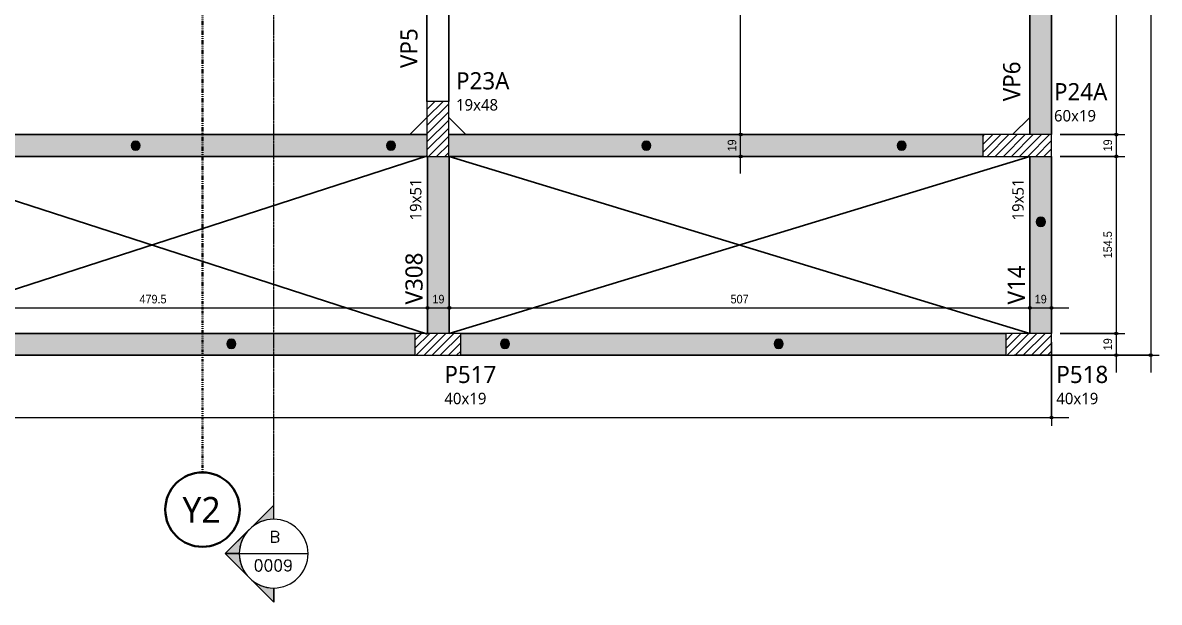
# Model space of a CAD drawing. Header units: centimetres. Extents: x -1706 to 33186, y -3196 to 88081.
# Drawn here: x 3985 to 4978, y -1132 to -626 of the extents above; entities that cross this region are included whole.
import ezdxf

# ---------------------------------------------------------------- set-up
doc = ezdxf.new("R2010")
doc.units = ezdxf.units.CM
doc.linetypes.add('Centro de 6 mm', pattern=[1.32, 0.6, -0.24, 0.24, -0.24])
doc.linetypes.add('Dash dot', pattern=[1.5875, 0.635, -0.47625, 0, -0.47625])
for name, color, linetype, lineweight in [('A-ANNO-DIMS', 7, 'Continuous', 9), ('A-ANNO-DIMS-50', 7, 'Continuous', 9), ('A-DETL-GENF', 7, 'Continuous', 18), ('A-DETL-THIN', 7, 'Continuous', 25), ('G-ANNO-SYMB', 7, 'Continuous', 9), ('S-BEAM', 7, 'Continuous', 9), ('S-BEAM-IDEN', 7, 'Continuous', 9), ('S-COLS', 7, 'Continuous', 9), ('S-COLS-IDEN', 7, 'Continuous', 9), ('S-GRID', 7, 'Continuous', 9), ('S-GRID-IDEN', 7, 'Continuous', 9)]:
    doc.layers.add(name, color=color, linetype=linetype, lineweight=lineweight)
doc.layers.add('A-DETL', color=7, linetype='Continuous', lineweight=18, true_color=0x00a600)
doc.styles.add('Arial', font='arial.ttf', dxfattribs={"width": 0.9, "height": 7.5})
doc.styles.add('Gadugi_1', font='gadugi.ttf', dxfattribs={"height": 15})
doc.styles.add('Gadugi_2', font='gadugi.ttf', dxfattribs={"height": 10})
doc.styles.add('Gadugi_4', font='gadugi.ttf', dxfattribs={"height": 22.5})
doc.styles.add('RomanD', font='romand__.ttf', dxfattribs={"height": 10})
doc.dimstyles.new('PED_1_5mm_ESQ_1', dxfattribs={"dimscale": 30.48, "dimtxt": 7.651945, "dimasz": 0.328084, "dimexe": 0.246063, "dimexo": 0.246063, "dimgap": 0.049213, "dimtad": 1, "dimdec": 1, "dimrnd": 0.5, "dimdsep": 46, "dimtxsty": 'Arial', "dimblk1": 'DOTSMALL', "dimblk2": 'DOTSMALL', "dimsah": 1, "dimcen": 0.09, "dimdle": 0.492126, "dimazin": 0, "dimtfac": 1, "dimtdec": 4, "dimtix": 1, "dimtmove": 0, "dimatfit": 3, "dimfxl": 1, "dimtvp": 1, "dimtolj": 1, "dimtzin": 0, "dimarcsym": 2})
pattern_1 = [(45, (3894.207, 0), (-3.535534, 3.535534), [])]

# ---------------------------------------------------------------- blocks, each defined once
blk = doc.blocks.new('PED_MÍSULA_VERT__CONC_R1 - L_15_0 x 410_0-V2-PL J 001 - FORMA DA COBERTURA')
at = {"layer": 'S-COLS', "lineweight": 25}
for p, q in [((0, 15), (15, 0)), ((0, 0), (0, 15))]:
    blk.add_line(p, q, dxfattribs=at)
blk = doc.blocks.new('PED_MÍSULA_VERT__CONC_R1 - L_15_0 x 410_0-V3-PL J 001 - FORMA DA COBERTURA')
at = {"layer": 'S-COLS', "lineweight": 25}
for p, q in [((0, 15), (15, 0)), ((15, 0), (0, 0))]:
    blk.add_line(p, q, dxfattribs=at)
blk = doc.blocks.new('Corte - M_Cabeça do corte - Preenchida-2060824-PL J 001 - FORMA DA COBERTURA')
at = {"layer": 'G-ANNO-SYMB'}
h = blk.add_hatch(color=256, dxfattribs=at)
edge = h.paths.add_edge_path(flags=0)
edge.add_line((-0.6, 0.849), (-0.6, 0.6))
edge.add_arc((-0.6, 0), 0.6, 90, 135)
edge.add_line((-1.024, 0.424), (-0.6, 0.849))
h = blk.add_hatch(color=256, dxfattribs=at)
edge = h.paths.add_edge_path(flags=0)
edge.add_line((-0.6, 0.849), (-0.176, 0.424))
edge.add_arc((-0.6, 0), 0.6, 45, 90)
edge.add_line((-0.6, 0.6), (-0.6, 0.849))
h = blk.add_hatch(color=256, dxfattribs=at)
edge = h.paths.add_edge_path(flags=0)
edge.add_line((-1.449, 0), (-1.024, 0.424))
edge.add_arc((-0.6, 0), 0.6, 135, 180)
edge.add_line((-1.2, 0), (-1.449, 0))
h = blk.add_hatch(color=256, dxfattribs=at)
edge = h.paths.add_edge_path(flags=0)
edge.add_line((0.249, 0), (0, 0))
edge.add_arc((-0.6, 0), 0.6, 360, 405)
edge.add_line((-0.176, 0.424), (0.249, 0))
for p, q in [((-0.6, 0.849), (-1.449, 0)), ((-0.6, 0.849), (-1.024, 0.424)), ((-0.6, 0.849), (0.249, 0)), ((-0.6, 0.6), (-0.6, 0.849)), ((-0.6, 0.849), (-0.6, 0.6)), ((-0.176, 0.424), (-0.6, 0.849)), ((-1.024, 0.424), (-1.449, 0)), ((0.249, 0), (-0.176, 0.424)), ((-1.449, 0), (-1.2, 0)), ((0, 0), (0.249, 0)), ((-1.2, 0), (-1.449, 0)), ((0, 0), (0.249, 0))]:
    blk.add_line(p, q, dxfattribs=at)
for start, end in [(360, 180), (90, 135), (45, 90), (135, 180), (360, 45), (180, 360)]:
    blk.add_arc((-0.6, 0), 0.6, start, end, dxfattribs=at)
blk = doc.blocks.new('Eixo - Y2-2173031-PL J 001 - FORMA DA COBERTURA')
at = {"layer": 'S-GRID-IDEN', "color": 40, "lineweight": 35, "true_color": 0xffc000}
blk.add_circle((0, 0), 0.65, dxfattribs=at)
blk = doc.blocks.new('DIMBLOCK69-PL J 001 - FORMA DA COBERTURA')
at = {"layer": 'A-ANNO-DIMS-50'}
h = blk.add_hatch(color=256, dxfattribs=at)
edge = h.paths.add_edge_path(flags=0)
edge.add_arc((4612.28, -723.38), 1.25, 0, 360)
h = blk.add_hatch(color=256, dxfattribs=at)
edge = h.paths.add_edge_path(flags=0)
edge.add_arc((4612.28, -742.38), 1.25, 0, 360)
for p, q in [((4618.01, -723.38), (4604.78, -723.38)), ((4612.28, -757.38), (4612.28, -723.38)), ((4612.28, -723.38), (4618.01, -723.38)), ((4618.01, -742.38), (4604.78, -742.38)), ((4612.28, -742.38), (4618.01, -742.38))]:
    blk.add_line(p, q, dxfattribs=at)
for centre in [(4612.28, -723.38), (4612.28, -742.38)]:
    blk.add_circle(centre, 1.25, dxfattribs=at)
at = {"layer": 'A-ANNO-DIMS-50', "color": 0, "insert": (4601.04, -738.06), "char_height": 7.5, "width": 12.4315, "attachment_point": 1, "rotation": 90, "line_spacing_factor": 0.941778, "style": 'Arial'}
blk.add_mtext('19', dxfattribs=at)
blk = doc.blocks.new('_DotSmall')
at = {"color": 0, "linetype": 'ByBlock', "const_width": 0.5}
blk.add_lwpolyline([(-0.0625, 0, 1), (0.0625, 0, 1)], format="xyb", close=True, dxfattribs=at)
blk = doc.blocks.new('DIMBLOCK70-PL J 001 - FORMA DA COBERTURA')
at = {"layer": 'A-ANNO-DIMS-50'}
h = blk.add_hatch(color=256, dxfattribs=at)
edge = h.paths.add_edge_path(flags=0)
edge.add_arc((4612.28, -116.45), 1.25, 0, 360)
h = blk.add_hatch(color=256, dxfattribs=at)
edge = h.paths.add_edge_path(flags=0)
edge.add_arc((4612.28, -723.38), 1.25, 0, 360)
for p, q in [((4618.01, -116.45), (4604.78, -116.45)), ((4612.28, -723.38), (4612.28, -116.45)), ((4612.28, -116.45), (4618.01, -116.45)), ((4618.01, -723.38), (4604.78, -723.38)), ((4612.28, -723.38), (4618.01, -723.38))]:
    blk.add_line(p, q, dxfattribs=at)
for centre in [(4612.28, -116.45), (4612.28, -723.38)]:
    blk.add_circle(centre, 1.25, dxfattribs=at)
at = {"layer": 'A-ANNO-DIMS-50', "color": 0, "insert": (4601.04, -427.68), "char_height": 7.5, "width": 18.6472, "attachment_point": 1, "rotation": 90, "line_spacing_factor": 0.941778, "style": 'Arial'}
blk.add_mtext('607', dxfattribs=at)
blk = doc.blocks.new('DIMBLOCK105-PL J 001 - FORMA DA COBERTURA')
at = {"layer": 'A-ANNO-DIMS-50'}
h = blk.add_hatch(color=256, dxfattribs=at)
edge = h.paths.add_edge_path(flags=0)
edge.add_arc((3859.1, -874.46), 1.25, 0, 360)
h = blk.add_hatch(color=256, dxfattribs=at)
edge = h.paths.add_edge_path(flags=0)
edge.add_arc((4338.85, -874.46), 1.25, 0, 360)
for p, q in [((3859.1, -880.19), (3859.1, -866.96)), ((4338.85, -880.19), (4338.85, -866.96)), ((3859.1, -874.46), (4338.85, -874.46)), ((3859.1, -874.46), (3859.1, -880.19)), ((4338.85, -874.46), (4338.85, -880.19))]:
    blk.add_line(p, q, dxfattribs=at)
for centre in [(3859.1, -874.46), (4338.85, -874.46)]:
    blk.add_circle(centre, 1.25, dxfattribs=at)
at = {"layer": 'A-ANNO-DIMS-50', "color": 0, "insert": (4087.32, -863.22), "char_height": 7.5, "width": 27.9708, "attachment_point": 1, "line_spacing_factor": 0.941778, "style": 'Arial'}
blk.add_mtext('479.5', dxfattribs=at)
blk = doc.blocks.new('DIMBLOCK106-PL J 001 - FORMA DA COBERTURA')
at = {"layer": 'A-ANNO-DIMS-50'}
h = blk.add_hatch(color=256, dxfattribs=at)
edge = h.paths.add_edge_path(flags=0)
edge.add_arc((4338.85, -874.46), 1.25, 0, 360)
h = blk.add_hatch(color=256, dxfattribs=at)
edge = h.paths.add_edge_path(flags=0)
edge.add_arc((4357.85, -874.46), 1.25, 0, 360)
for p, q in [((4338.85, -880.19), (4338.85, -866.96)), ((4357.85, -880.19), (4357.85, -866.96)), ((4338.85, -874.46), (4357.85, -874.46)), ((4338.85, -874.46), (4338.85, -880.19)), ((4357.85, -874.46), (4357.85, -880.19))]:
    blk.add_line(p, q, dxfattribs=at)
for centre in [(4338.85, -874.46), (4357.85, -874.46)]:
    blk.add_circle(centre, 1.25, dxfattribs=at)
at = {"layer": 'A-ANNO-DIMS-50', "color": 0, "insert": (4343.17, -863.22), "char_height": 7.5, "width": 12.4315, "attachment_point": 1, "line_spacing_factor": 0.941778, "style": 'Arial'}
blk.add_mtext('19', dxfattribs=at)
blk = doc.blocks.new('DIMBLOCK107-PL J 001 - FORMA DA COBERTURA')
at = {"layer": 'A-ANNO-DIMS-50'}
h = blk.add_hatch(color=256, dxfattribs=at)
edge = h.paths.add_edge_path(flags=0)
edge.add_arc((4357.85, -874.46), 1.25, 0, 360)
h = blk.add_hatch(color=256, dxfattribs=at)
edge = h.paths.add_edge_path(flags=0)
edge.add_arc((4864.85, -874.46), 1.25, 0, 360)
for p, q in [((4357.85, -880.19), (4357.85, -866.96)), ((4864.85, -880.19), (4864.85, -866.96)), ((4357.85, -874.46), (4864.85, -874.46)), ((4357.85, -874.46), (4357.85, -880.19)), ((4864.85, -874.46), (4864.85, -880.19))]:
    blk.add_line(p, q, dxfattribs=at)
for centre in [(4357.85, -874.46), (4864.85, -874.46)]:
    blk.add_circle(centre, 1.25, dxfattribs=at)
at = {"layer": 'A-ANNO-DIMS-50', "color": 0, "insert": (4603.58, -863.22), "char_height": 7.5, "width": 18.6472, "attachment_point": 1, "line_spacing_factor": 0.941778, "style": 'Arial'}
blk.add_mtext('507', dxfattribs=at)
blk = doc.blocks.new('DIMBLOCK108-PL J 001 - FORMA DA COBERTURA')
at = {"layer": 'A-ANNO-DIMS-50'}
h = blk.add_hatch(color=256, dxfattribs=at)
edge = h.paths.add_edge_path(flags=0)
edge.add_arc((4864.85, -874.46), 1.25, 0, 360)
h = blk.add_hatch(color=256, dxfattribs=at)
edge = h.paths.add_edge_path(flags=0)
edge.add_arc((4883.85, -874.46), 1.25, 0, 360)
for p, q in [((4864.85, -880.19), (4864.85, -866.96)), ((4883.85, -880.19), (4883.85, -866.96)), ((4864.85, -874.46), (4898.85, -874.46)), ((4864.85, -874.46), (4864.85, -880.19)), ((4883.85, -874.46), (4883.85, -880.19))]:
    blk.add_line(p, q, dxfattribs=at)
for centre in [(4864.85, -874.46), (4883.85, -874.46)]:
    blk.add_circle(centre, 1.25, dxfattribs=at)
at = {"layer": 'A-ANNO-DIMS-50', "color": 0, "insert": (4869.17, -863.22), "char_height": 7.5, "width": 12.4315, "attachment_point": 1, "line_spacing_factor": 0.941778, "style": 'Arial'}
blk.add_mtext('19', dxfattribs=at)
blk = doc.blocks.new('DIMBLOCK112-PL J 001 - FORMA DA COBERTURA')
at = {"layer": 'A-ANNO-DIMS-50'}
h = blk.add_hatch(color=256, dxfattribs=at)
edge = h.paths.add_edge_path(flags=0)
edge.add_arc((2494.58, -970.2), 1.25, 0, 360)
h = blk.add_hatch(color=256, dxfattribs=at)
edge = h.paths.add_edge_path(flags=0)
edge.add_arc((4883.85, -970.2), 1.25, 0, 360)
for p, q in [((2494.58, -904.45), (2494.58, -977.7)), ((2494.58, -970.2), (2494.58, -904.45)), ((4883.85, -904.45), (4883.85, -977.7)), ((4883.85, -970.2), (4883.85, -904.45)), ((2479.58, -970.2), (4898.85, -970.2))]:
    blk.add_line(p, q, dxfattribs=at)
for centre in [(2494.58, -970.2), (4883.85, -970.2)]:
    blk.add_circle(centre, 1.25, dxfattribs=at)
at = {"layer": 'A-ANNO-DIMS-50', "color": 0, "insert": (3674.97, -958.97), "char_height": 7.5, "width": 34.1865, "attachment_point": 1, "line_spacing_factor": 0.941778, "style": 'Arial'}
blk.add_mtext('2389.5', dxfattribs=at)
blk = doc.blocks.new('DIMBLOCK131-PL J 001 - FORMA DA COBERTURA')
at = {"layer": 'A-ANNO-DIMS-50'}
h = blk.add_hatch(color=256, dxfattribs=at)
edge = h.paths.add_edge_path(flags=0)
edge.add_arc((4940.45, -340.6), 1.25, 0, 360)
h = blk.add_hatch(color=256, dxfattribs=at)
edge = h.paths.add_edge_path(flags=0)
edge.add_arc((4940.45, -723.38), 1.25, 0, 360)
for p, q in [((4891.35, -340.6), (4947.95, -340.6)), ((4940.45, -340.6), (4891.35, -340.6)), ((4940.45, -340.6), (4940.45, -723.38)), ((4891.35, -723.38), (4947.95, -723.38)), ((4940.45, -723.38), (4891.35, -723.38))]:
    blk.add_line(p, q, dxfattribs=at)
for centre in [(4940.45, -340.6), (4940.45, -723.38)]:
    blk.add_circle(centre, 1.25, dxfattribs=at)
at = {"layer": 'A-ANNO-DIMS-50', "color": 0, "insert": (4929.21, -539.76), "char_height": 7.5, "width": 18.6472, "attachment_point": 1, "rotation": 90, "line_spacing_factor": 0.941778, "style": 'Arial'}
blk.add_mtext('383', dxfattribs=at)
blk = doc.blocks.new('DIMBLOCK132-PL J 001 - FORMA DA COBERTURA')
at = {"layer": 'A-ANNO-DIMS-50'}
h = blk.add_hatch(color=256, dxfattribs=at)
edge = h.paths.add_edge_path(flags=0)
edge.add_arc((4940.45, -723.38), 1.25, 0, 360)
h = blk.add_hatch(color=256, dxfattribs=at)
edge = h.paths.add_edge_path(flags=0)
edge.add_arc((4940.45, -742.38), 1.25, 0, 360)
for p, q in [((4891.35, -723.38), (4947.95, -723.38)), ((4940.45, -723.38), (4891.35, -723.38)), ((4940.45, -723.38), (4940.45, -742.38)), ((4891.35, -742.38), (4947.95, -742.38)), ((4940.45, -742.38), (4891.35, -742.38))]:
    blk.add_line(p, q, dxfattribs=at)
for centre in [(4940.45, -723.38), (4940.45, -742.38)]:
    blk.add_circle(centre, 1.25, dxfattribs=at)
at = {"layer": 'A-ANNO-DIMS-50', "color": 0, "insert": (4929.21, -738.06), "char_height": 7.5, "width": 12.4315, "attachment_point": 1, "rotation": 90, "line_spacing_factor": 0.941778, "style": 'Arial'}
blk.add_mtext('19', dxfattribs=at)
blk = doc.blocks.new('DIMBLOCK133-PL J 001 - FORMA DA COBERTURA')
at = {"layer": 'A-ANNO-DIMS-50'}
h = blk.add_hatch(color=256, dxfattribs=at)
edge = h.paths.add_edge_path(flags=0)
edge.add_arc((4940.45, -742.38), 1.25, 0, 360)
h = blk.add_hatch(color=256, dxfattribs=at)
edge = h.paths.add_edge_path(flags=0)
edge.add_arc((4940.45, -896.95), 1.25, 0, 360)
for p, q in [((4891.35, -742.38), (4947.95, -742.38)), ((4940.45, -742.38), (4891.35, -742.38)), ((4940.45, -742.38), (4940.45, -896.95)), ((4891.35, -896.95), (4947.95, -896.95)), ((4940.45, -896.95), (4891.35, -896.95))]:
    blk.add_line(p, q, dxfattribs=at)
for centre in [(4940.45, -742.38), (4940.45, -896.95)]:
    blk.add_circle(centre, 1.25, dxfattribs=at)
at = {"layer": 'A-ANNO-DIMS-50', "color": 0, "insert": (4929.21, -831.32), "char_height": 7.5, "width": 27.9708, "attachment_point": 1, "rotation": 90, "line_spacing_factor": 0.941778, "style": 'Arial'}
blk.add_mtext('154.5', dxfattribs=at)
blk = doc.blocks.new('DIMBLOCK134-PL J 001 - FORMA DA COBERTURA')
at = {"layer": 'A-ANNO-DIMS-50'}
h = blk.add_hatch(color=256, dxfattribs=at)
edge = h.paths.add_edge_path(flags=0)
edge.add_arc((4940.45, -896.95), 1.25, 0, 360)
h = blk.add_hatch(color=256, dxfattribs=at)
edge = h.paths.add_edge_path(flags=0)
edge.add_arc((4940.45, -915.95), 1.25, 0, 360)
for p, q in [((4891.35, -896.95), (4947.95, -896.95)), ((4940.45, -896.95), (4891.35, -896.95)), ((4940.45, -896.95), (4940.45, -930.95)), ((4851.35, -915.95), (4947.95, -915.95)), ((4940.45, -915.95), (4851.35, -915.95))]:
    blk.add_line(p, q, dxfattribs=at)
for centre in [(4940.45, -896.95), (4940.45, -915.95)]:
    blk.add_circle(centre, 1.25, dxfattribs=at)
at = {"layer": 'A-ANNO-DIMS-50', "color": 0, "insert": (4929.21, -911.63), "char_height": 7.5, "width": 12.4315, "attachment_point": 1, "rotation": 90, "line_spacing_factor": 0.941778, "style": 'Arial'}
blk.add_mtext('19', dxfattribs=at)
blk = doc.blocks.new('DIMBLOCK135-PL J 001 - FORMA DA COBERTURA')
at = {"layer": 'A-ANNO-DIMS-50'}
h = blk.add_hatch(color=256, dxfattribs=at)
edge = h.paths.add_edge_path(flags=0)
edge.add_arc((4970.45, 707.12), 1.25, 0, 360)
h = blk.add_hatch(color=256, dxfattribs=at)
edge = h.paths.add_edge_path(flags=0)
edge.add_arc((4970.45, -915.95), 1.25, 0, 360)
for p, q in [((4970.45, 722.12), (4970.45, -930.95)), ((4892.08, 707.12), (4977.95, 707.12)), ((4970.45, 707.12), (4892.08, 707.12)), ((4851.35, -915.95), (4977.95, -915.95)), ((4970.45, -915.95), (4851.35, -915.95))]:
    blk.add_line(p, q, dxfattribs=at)
for centre in [(4970.45, 707.12), (4970.45, -915.95)]:
    blk.add_circle(centre, 1.25, dxfattribs=at)
at = {"layer": 'A-ANNO-DIMS-50', "color": 0, "insert": (4959.21, -114.77), "char_height": 7.5, "width": 24.8629, "attachment_point": 1, "rotation": 90, "line_spacing_factor": 0.941778, "style": 'Arial'}
blk.add_mtext('1623', dxfattribs=at)

msp = doc.modelspace()

# ---------------------------------------------------------------- hatches: boundary and pattern name
at = {"layer": 'A-DETL-GENF', "true_color": 0x808080}
h = msp.add_hatch(dxfattribs=at)
h.set_pattern_fill('FP_1', color=8, style=0, pattern_type=2)
h.set_pattern_definition(pattern_1)
h.paths.add_polyline_path([(4883.85, -915.95), (4883.85, -915.95), (4883.85, -896.95), (4843.85, -896.95), (4843.85, -915.95), (4864.85, -915.95)], flags=0)
h.paths.add_polyline_path([(4327.85, -915.95), (4367.85, -915.95), (4367.85, -896.95), (4327.85, -896.95)], flags=0)
h.paths.add_polyline_path([(3840.1, -915.95), (3869.6, -915.95), (3869.6, -896.95), (3829.6, -896.95), (3829.6, -915.95)], flags=0)
h.paths.add_polyline_path([(3344.46, -915.95), (3372.54, -915.95), (3372.54, -896.95), (3332.54, -896.95), (3332.54, -915.95), (3343.11, -915.95)], flags=0)
h.paths.add_polyline_path([(2642.62, -915.95), (2682.62, -915.95), (2682.62, -896.95), (2642.62, -896.95)], flags=0)
h.paths.add_polyline_path([(4705.35, 688.12), (4734.85, 688.12), (4734.85, 707.12), (4694.85, 707.12), (4694.85, 688.12)], flags=0)
h.paths.add_polyline_path([(4006.34, 688.12), (4016.84, 688.12), (4016.84, 707.12), (3976.84, 707.12), (3976.84, 688.12), (3987.34, 688.12)], flags=0)
h.paths.add_polyline_path([(3547.36, 688.12), (3587.36, 688.12), (3587.36, 707.12), (3547.36, 707.12)], flags=0)
h.paths.add_polyline_path([(3020.34, 688.12), (3049.84, 688.12), (3049.84, 707.12), (3009.84, 707.12), (3009.84, 688.12)], flags=0)
h.paths.add_polyline_path([(2493.84, 688.12), (2533.84, 688.12), (2533.84, 707.12), (2493.84, 707.12), (2493.84, 696.14)], flags=0)
h.paths.add_polyline_path([(2503.99, 693.17), (2502.95, 693.31), (2501.99, 693.71), (2501.16, 694.34), (2500.52, 695.17), (2500.12, 696.14), (2499.99, 697.17), (2500.12, 698.21), (2500.52, 699.17), (2501.16, 700), (2501.99, 700.64), (2502.95, 701.04), (2503.99, 701.17), (2505.02, 701.04), (2505.99, 700.64), (2506.82, 700), (2507.45, 699.17), (2507.85, 698.21), (2507.99, 697.17), (2507.85, 696.14), (2507.45, 695.17), (2506.82, 694.34), (2505.99, 693.71), (2505.02, 693.31), (2504.67, 693.26)], flags=0)
h = msp.add_hatch(dxfattribs=at)
h.set_pattern_fill('FP_1', color=8, style=0, pattern_type=2)
h.set_pattern_definition(pattern_1)
h.paths.add_polyline_path([(4357.27, -742.38), (4357.35, -742.38), (4357.35, -694.38), (4338.35, -694.38), (4338.35, -742.38), (4338.85, -742.38)], flags=0)
h.paths.add_polyline_path([(4883.85, -742.38), (4883.85, -723.38), (4823.85, -723.38), (4823.85, -742.38), (4864.85, -742.38)], flags=0)
h.paths.add_polyline_path([(2653.34, -742.38), (2672.34, -742.38), (2672.34, -669.38), (2653.34, -669.38), (2653.34, -723.38)], flags=0)
h.paths.add_polyline_path([(3811.86, -455.88), (3830.86, -455.88), (3830.86, -181.88), (3811.86, -181.88), (3811.86, -304.88)], flags=0)
h.paths.add_polyline_path([(3987.34, -26.88), (4006.34, -26.88), (4006.34, 213.12), (3987.34, 213.12), (3987.34, -7.88)], flags=0)
h.paths.add_polyline_path([(4006.34, 452.12), (4006.34, 533.55), (3987.34, 533.55), (3987.34, 452.12)], flags=0)
h.paths.add_polyline_path([(3565.84, 452.12), (3565.84, 533.62), (3546.84, 533.62), (3546.84, 452.12)], flags=0)
h.paths.add_polyline_path([(4705.35, 460.55), (4724.35, 460.55), (4724.35, 533.55), (4705.35, 533.55), (4705.35, 514.55)], flags=0)
h.paths.add_polyline_path([(3039.34, 485.65), (3039.34, 533.55), (3020.34, 533.55), (3020.34, 485.65)], flags=0)
h.paths.add_polyline_path([(2553.84, 514.55), (2553.84, 533.55), (2493.84, 533.55), (2493.84, 514.55), (2543.84, 514.55)], flags=0)
at = {"layer": 'A-DETL-GENF', "true_color": 0xff00ff}
for points in [[(4083.94, -736.96), (4084.98, -736.82), (4085.94, -736.42), (4086.77, -735.79), (4087.41, -734.96), (4087.81, -733.99), (4087.94, -732.96), (4087.81, -731.92), (4087.41, -730.96), (4086.77, -730.13), (4085.94, -729.5), (4084.98, -729.1), (4083.94, -728.96), (4082.91, -729.1), (4081.94, -729.5), (4081.11, -730.13), (4080.48, -730.96), (4080.08, -731.92), (4079.94, -732.96), (4080.08, -733.99), (4080.48, -734.96), (4081.11, -735.79), (4081.94, -736.42), (4082.91, -736.82)], [(4306.94, -736.96), (4307.98, -736.82), (4308.94, -736.42), (4309.77, -735.79), (4310.41, -734.96), (4310.81, -733.99), (4310.94, -732.96), (4310.81, -731.92), (4310.41, -730.96), (4309.77, -730.13), (4308.94, -729.5), (4307.98, -729.1), (4306.94, -728.96), (4305.91, -729.1), (4304.94, -729.5), (4304.11, -730.13), (4303.48, -730.96), (4303.08, -731.92), (4302.94, -732.96), (4303.08, -733.99), (4303.48, -734.96), (4304.11, -735.79), (4304.94, -736.42), (4305.91, -736.82)], [(4529.94, -736.96), (4530.98, -736.82), (4531.94, -736.42), (4532.77, -735.79), (4533.41, -734.96), (4533.81, -733.99), (4533.94, -732.96), (4533.81, -731.92), (4533.41, -730.96), (4532.77, -730.13), (4531.94, -729.5), (4530.98, -729.1), (4529.94, -728.96), (4528.91, -729.1), (4527.94, -729.5), (4527.11, -730.13), (4526.48, -730.96), (4526.08, -731.92), (4525.94, -732.96), (4526.08, -733.99), (4526.48, -734.96), (4527.11, -735.79), (4527.94, -736.42), (4528.91, -736.82)], [(4752.94, -736.96), (4753.98, -736.82), (4754.94, -736.42), (4755.77, -735.79), (4756.41, -734.96), (4756.81, -733.99), (4756.94, -732.96), (4756.81, -731.92), (4756.41, -730.96), (4755.77, -730.13), (4754.94, -729.5), (4753.98, -729.1), (4752.94, -728.96), (4751.91, -729.1), (4750.94, -729.5), (4750.11, -730.13), (4749.48, -730.96), (4749.08, -731.92), (4748.94, -732.96), (4749.08, -733.99), (4749.48, -734.96), (4750.11, -735.79), (4750.94, -736.42), (4751.91, -736.82)], [(4874.49, -803.5), (4875.53, -803.37), (4876.49, -802.97), (4877.32, -802.33), (4877.96, -801.5), (4878.36, -800.54), (4878.49, -799.5), (4878.36, -798.47), (4877.96, -797.5), (4877.32, -796.67), (4876.49, -796.04), (4875.53, -795.64), (4874.49, -795.5), (4873.46, -795.64), (4872.49, -796.04), (4871.67, -796.67), (4871.03, -797.5), (4870.63, -798.47), (4870.49, -799.5), (4870.63, -800.54), (4871.03, -801.5), (4871.67, -802.33), (4872.49, -802.97), (4873.46, -803.37)], [(4167.49, -910), (4168.52, -909.87), (4169.49, -909.47), (4170.32, -908.83), (4170.95, -908), (4171.35, -907.04), (4171.49, -906), (4171.35, -904.97), (4170.95, -904), (4170.32, -903.17), (4169.49, -902.54), (4168.52, -902.14), (4167.49, -902), (4166.45, -902.14), (4165.49, -902.54), (4164.66, -903.17), (4164.02, -904), (4163.62, -904.97), (4163.49, -906), (4163.62, -907.04), (4164.02, -908), (4164.66, -908.83), (4165.49, -909.47), (4166.45, -909.87)], [(4406.49, -910), (4407.52, -909.87), (4408.49, -909.47), (4409.32, -908.83), (4409.95, -908), (4410.35, -907.04), (4410.49, -906), (4410.35, -904.97), (4409.95, -904), (4409.32, -903.17), (4408.49, -902.54), (4407.52, -902.14), (4406.49, -902), (4405.45, -902.14), (4404.49, -902.54), (4403.66, -903.17), (4403.02, -904), (4402.62, -904.97), (4402.49, -906), (4402.62, -907.04), (4403.02, -908), (4403.66, -908.83), (4404.49, -909.47), (4405.45, -909.87)], [(4645.49, -910), (4646.52, -909.87), (4647.49, -909.47), (4648.32, -908.83), (4648.95, -908), (4649.35, -907.04), (4649.49, -906), (4649.35, -904.97), (4648.95, -904), (4648.32, -903.17), (4647.49, -902.54), (4646.52, -902.14), (4645.49, -902), (4644.45, -902.14), (4643.49, -902.54), (4642.66, -903.17), (4642.02, -904), (4641.62, -904.97), (4641.49, -906), (4641.62, -907.04), (4642.02, -908), (4642.66, -908.83), (4643.49, -909.47), (4644.45, -909.87)]]:
    msp.add_hatch(color=6, dxfattribs=at).paths.add_polyline_path(points, flags=0)
at = {"layer": 'S-BEAM', "true_color": 0x00bcb8}
h = msp.add_hatch(color=132, dxfattribs=at)
h.paths.add_polyline_path([(4864.85, -723.38), (4883.85, -723.38), (4883.85, -340.88), (4864.85, -340.88), (4864.85, -723.38)], flags=0)
h.paths.add_polyline_path([(4874.49, -571.5), (4873.46, -571.37), (4872.49, -570.97), (4871.67, -570.33), (4871.03, -569.5), (4870.63, -568.54), (4870.49, -567.5), (4870.63, -566.47), (4871.03, -565.5), (4871.67, -564.67), (4872.49, -564.04), (4873.46, -563.64), (4874.49, -563.5), (4875.53, -563.64), (4876.49, -564.04), (4877.32, -564.67), (4877.96, -565.5), (4878.36, -566.47), (4878.49, -567.5), (4878.36, -568.54), (4877.96, -569.5), (4877.32, -570.33), (4876.29, -571.05), (4875.53, -571.37)], flags=0)
h.paths.add_polyline_path([(4864.85, -181.88), (4883.85, -181.88), (4883.85, -7.88), (4864.85, -7.88), (4864.85, -159.9)], flags=0)
h.paths.add_polyline_path([(4874.49, -107.5), (4873.46, -107.37), (4872.49, -106.97), (4871.67, -106.33), (4871.03, -105.5), (4870.63, -104.54), (4870.49, -103.5), (4870.63, -102.47), (4871.03, -101.5), (4871.67, -100.67), (4872.49, -100.04), (4873.46, -99.64), (4874.49, -99.5), (4875.53, -99.64), (4876.49, -100.04), (4877.32, -100.67), (4877.96, -101.5), (4878.36, -102.47), (4878.49, -103.5), (4878.36, -104.54), (4877.96, -105.5), (4877.32, -106.33), (4876.49, -106.97), (4875.53, -107.37), (4874.73, -107.47)], flags=0)
h = msp.add_hatch(color=132, dxfattribs=at)
h.paths.add_polyline_path([(4803.58, -742.38), (4823.85, -742.38), (4823.85, -723.38), (4357.35, -723.38), (4357.35, -742.38), (4777.18, -742.38)], flags=0)
h.paths.add_polyline_path([(4083.94, -742.38), (4338.35, -742.38), (4338.35, -723.38), (3811.86, -723.38), (3811.86, -742.38), (4082.91, -742.38)], flags=0)
h.paths.add_polyline_path([(4752.94, -736.96), (4751.91, -736.82), (4750.94, -736.42), (4750.11, -735.79), (4749.48, -734.96), (4749.08, -733.99), (4748.94, -732.96), (4749.08, -731.92), (4749.48, -730.96), (4750.11, -730.13), (4750.94, -729.5), (4751.91, -729.1), (4752.94, -728.96), (4753.98, -729.1), (4754.94, -729.5), (4755.77, -730.13), (4756.41, -730.96), (4756.81, -731.92), (4756.94, -732.96), (4756.81, -733.99), (4756.41, -734.96), (4755.77, -735.79), (4754.94, -736.42), (4753.98, -736.82)], flags=0)
h.paths.add_polyline_path([(4529.94, -736.96), (4528.91, -736.82), (4527.94, -736.42), (4527.11, -735.79), (4526.48, -734.96), (4526.08, -733.99), (4525.94, -732.96), (4526.08, -731.92), (4526.48, -730.96), (4527.11, -730.13), (4527.94, -729.5), (4528.91, -729.1), (4529.94, -728.96), (4530.98, -729.1), (4531.94, -729.5), (4532.77, -730.13), (4533.41, -730.96), (4533.81, -731.92), (4533.94, -732.96), (4533.81, -733.99), (4533.41, -734.96), (4532.77, -735.79), (4531.94, -736.42), (4530.98, -736.82)], flags=0)
h.paths.add_polyline_path([(4306.94, -736.96), (4305.91, -736.82), (4304.94, -736.42), (4304.11, -735.79), (4303.48, -734.96), (4303.08, -733.99), (4302.94, -732.96), (4303.08, -731.92), (4303.48, -730.96), (4304.11, -730.13), (4304.94, -729.5), (4305.91, -729.1), (4306.94, -728.96), (4307.98, -729.1), (4308.94, -729.5), (4309.77, -730.13), (4310.41, -730.96), (4310.81, -731.92), (4310.94, -732.96), (4310.81, -733.99), (4310.41, -734.96), (4309.77, -735.79), (4308.94, -736.42), (4307.98, -736.82)], flags=0)
h.paths.add_polyline_path([(4083.94, -736.96), (4082.91, -736.82), (4081.94, -736.42), (4081.11, -735.79), (4080.48, -734.96), (4080.08, -733.99), (4079.94, -732.96), (4080.08, -731.92), (4080.48, -730.96), (4081.11, -730.13), (4081.94, -729.5), (4082.91, -729.1), (4083.94, -728.96), (4084.98, -729.1), (4085.94, -729.5), (4086.77, -730.13), (4087.41, -730.96), (4087.81, -731.92), (4087.94, -733.01), (4087.81, -733.99), (4087.41, -734.96), (4086.77, -735.79), (4085.94, -736.42), (4084.98, -736.82)], flags=0)
h.paths.add_polyline_path([(3860.94, -736.96), (3859.91, -736.82), (3858.94, -736.42), (3858.11, -735.79), (3857.48, -734.96), (3857.08, -733.99), (3856.94, -732.96), (3857.08, -731.92), (3857.48, -730.96), (3858.11, -730.13), (3858.94, -729.5), (3859.91, -729.1), (3860.94, -728.96), (3861.98, -729.1), (3862.94, -729.5), (3863.77, -730.13), (3864.41, -730.96), (3864.81, -731.92), (3864.94, -732.96), (3864.81, -733.99), (3864.41, -734.96), (3863.77, -735.79), (3862.94, -736.42), (3861.98, -736.82)], flags=0)
msp.add_hatch(color=132, dxfattribs=at).paths.add_polyline_path([(4338.85, -896.95), (4357.85, -896.95), (4357.85, -742.38), (4338.85, -742.38), (4338.85, -896.88)], flags=0)
h = msp.add_hatch(color=132, dxfattribs=at)
h.paths.add_polyline_path([(4870.49, -896.95), (4883.85, -896.95), (4883.85, -742.38), (4864.85, -742.38), (4864.85, -896.95)], flags=0)
h.paths.add_polyline_path([(4874.49, -803.5), (4873.46, -803.37), (4872.49, -802.97), (4871.67, -802.33), (4871.03, -801.5), (4870.63, -800.54), (4870.49, -799.5), (4870.63, -798.47), (4871.03, -797.5), (4871.67, -796.67), (4872.49, -796.04), (4873.46, -795.64), (4874.49, -795.5), (4875.53, -795.64), (4876.49, -796.04), (4877.32, -796.67), (4877.96, -797.5), (4878.36, -798.47), (4878.49, -799.5), (4878.36, -800.54), (4877.96, -801.5), (4877.32, -802.33), (4876.49, -802.97), (4875.53, -803.37)], flags=0)
h = msp.add_hatch(color=132, dxfattribs=at)
h.paths.add_polyline_path([(4074.02, -915.95), (4327.85, -915.95), (4327.85, -896.95), (3869.6, -896.95), (3869.6, -915.95), (3934.23, -915.95)], flags=0)
h.paths.add_polyline_path([(4167.49, -910), (4166.45, -909.87), (4165.49, -909.47), (4164.66, -908.83), (4164.02, -908), (4163.62, -907.04), (4163.49, -906), (4163.62, -904.97), (4164.02, -904), (4164.66, -903.17), (4165.49, -902.54), (4166.45, -902.14), (4167.49, -902), (4168.52, -902.14), (4169.49, -902.54), (4170.32, -903.17), (4170.95, -904), (4171.35, -904.97), (4171.49, -906), (4171.35, -907.04), (4170.95, -908), (4170.32, -908.83), (4169.49, -909.47), (4168.52, -909.87)], flags=0)
h.paths.add_polyline_path([(3928.49, -910), (3927.45, -909.87), (3926.49, -909.47), (3925.66, -908.83), (3925.02, -908), (3924.62, -907.04), (3924.49, -906), (3924.62, -904.97), (3925.02, -904), (3925.66, -903.17), (3926.49, -902.54), (3927.45, -902.14), (3928.49, -902), (3929.52, -902.14), (3930.49, -902.54), (3931.32, -903.17), (3931.95, -904), (3932.35, -904.97), (3932.49, -906), (3932.35, -907.04), (3931.95, -908), (3931.32, -908.83), (3930.49, -909.47), (3929.52, -909.87)], flags=0)
h = msp.add_hatch(color=132, dxfattribs=at)
h.paths.add_polyline_path([(4641.49, -915.95), (4843.85, -915.95), (4843.85, -896.95), (4367.85, -896.95), (4367.85, -915.95), (4438.8, -915.95)], flags=0)
h.paths.add_polyline_path([(4645.49, -910), (4644.45, -909.87), (4643.49, -909.47), (4642.66, -908.83), (4642.02, -908), (4641.62, -907.04), (4641.49, -906), (4641.62, -904.97), (4642.02, -904), (4642.66, -903.17), (4643.49, -902.54), (4644.45, -902.14), (4645.49, -902), (4646.52, -902.14), (4647.49, -902.54), (4648.32, -903.17), (4648.95, -904), (4649.35, -904.97), (4649.49, -906), (4649.35, -907.04), (4648.95, -908), (4648.32, -908.83), (4647.49, -909.47), (4646.52, -909.87)], flags=0)
h.paths.add_polyline_path([(4406.49, -910), (4405.45, -909.87), (4404.49, -909.47), (4403.66, -908.83), (4403.02, -908), (4402.62, -907.04), (4402.49, -906), (4402.62, -904.97), (4403.02, -904), (4403.66, -903.17), (4404.49, -902.54), (4405.45, -902.14), (4406.49, -902), (4407.52, -902.14), (4408.49, -902.54), (4409.32, -903.17), (4409.95, -904), (4410.35, -904.97), (4410.49, -906), (4410.35, -907.04), (4409.95, -908), (4409.32, -908.83), (4408.49, -909.47), (4407.52, -909.87)], flags=0)

# ---------------------------------------------------------------- linework, layer by layer
at = {"layer": 'A-DETL', "color": 7}
for p, q in [((4357.35, -694.38), (4338.35, -694.38)), ((4338.35, -694.38), (4338.35, -742.38)), ((4357.35, -742.38), (4357.35, -694.38)), ((4883.85, -723.38), (4823.85, -723.38)), ((4823.85, -723.38), (4823.85, -742.38)), ((4883.85, -742.38), (4883.85, -723.38)), ((4338.35, -742.38), (4357.35, -742.38)), ((4823.85, -742.38), (4883.85, -742.38)), ((4367.85, -896.95), (4327.85, -896.95)), ((4327.85, -896.95), (4327.85, -915.95)), ((4367.85, -915.95), (4367.85, -896.95)), ((4883.85, -896.95), (4843.85, -896.95)), ((4843.85, -896.95), (4843.85, -915.95)), ((4883.85, -915.95), (4883.85, -896.95)), ((4327.85, -915.95), (4367.85, -915.95)), ((4843.85, -915.95), (4883.85, -915.95))]:
    msp.add_line(p, q, dxfattribs=at)
for centre, start, end in [((4083.94, -732.96), 0, 180), ((4083.94, -732.96), 180, 0), ((4306.94, -732.96), 0, 180), ((4306.94, -732.96), 180, 0), ((4529.94, -732.96), 0, 180), ((4529.94, -732.96), 180, 0), ((4752.94, -732.96), 0, 180), ((4752.94, -732.96), 180, 0), ((4874.49, -799.5), 0, 180), ((4874.49, -799.5), 180, 0), ((4167.49, -906), 0, 180), ((4406.49, -906), 0, 180), ((4645.49, -906), 0, 180), ((4167.49, -906), 180, 0), ((4406.49, -906), 180, 0), ((4645.49, -906), 180, 0)]:
    msp.add_arc(centre, 4, start, end, dxfattribs=at)
at = {"layer": 'A-DETL-THIN'}
for p, q in [((3859.1, -896.95), (4338.85, -741.81)), ((3859.1, -742.38), (4338.85, -897.52)), ((4357.85, -742.38), (4864.85, -896.95)), ((4357.85, -896.95), (4864.85, -742.38))]:
    msp.add_line(p, q, dxfattribs=at)
at = {"layer": 'G-ANNO-SYMB', "linetype": 'Centro de 6 mm'}
msp.add_line((4204.52, -1059.17), (4204.52, 873.42), dxfattribs=at)
at = {"layer": 'G-ANNO-SYMB'}
msp.add_line((4174.52, -1089.17), (4234.52, -1089.17), dxfattribs=at)
at = {"layer": 'S-BEAM', "lineweight": 25}
for p, q in [((4864.85, -708.38), (4864.85, -340.88)), ((4883.85, -340.88), (4883.85, -723.38)), ((4338.35, -694.38), (4338.35, -389.38)), ((4357.35, -389.38), (4357.35, -694.38)), ((3845.86, -723.38), (4323.35, -723.38)), ((4372.35, -723.38), (4823.85, -723.38)), ((4338.35, -742.38), (3811.86, -742.38)), ((4338.85, -896.95), (4338.85, -742.38)), ((4823.85, -742.38), (4357.35, -742.38)), ((4357.85, -896.95), (4357.85, -742.38)), ((4864.85, -896.95), (4864.85, -742.38)), ((4883.85, -896.95), (4883.85, -742.38)), ((4327.85, -896.95), (3869.6, -896.95)), ((4843.85, -896.95), (4367.85, -896.95)), ((4327.85, -915.95), (3869.6, -915.95)), ((4843.85, -915.95), (4367.85, -915.95))]:
    msp.add_line(p, q, dxfattribs=at)
at = {"layer": 'S-GRID', "color": 40, "linetype": 'Dash dot', "lineweight": 35, "true_color": 0xffc000}
msp.add_line((4142.35, 818.87), (4142.35, -1018.23), dxfattribs=at)

# ---------------------------------------------------------------- block references
at = {"layer": 'G-ANNO-SYMB', "xscale": 49.99999999999998, "yscale": 49.99999999999998, "zscale": 49.99999999999998, "rotation": 90}
msp.add_blockref('Corte - M_Cabeça do corte - Preenchida-2060824-PL J 001 - FORMA DA COBERTURA', (4204.52, -1059.17), dxfattribs=at)
at = {"layer": 'S-COLS', "lineweight": 25}
for name, p, rotation in [('PED_MÍSULA_VERT__CONC_R1 - L_15_0 x 410_0-V2-PL J 001 - FORMA DA COBERTURA', (4338.35, -723.38), 89.9999999999999), ('PED_MÍSULA_VERT__CONC_R1 - L_15_0 x 410_0-V3-PL J 001 - FORMA DA COBERTURA', (4864.85, -723.38), 90)]:
    msp.add_blockref(name, p, dxfattribs=dict(at, rotation=rotation))
msp.add_blockref('PED_MÍSULA_VERT__CONC_R1 - L_15_0 x 410_0-V3-PL J 001 - FORMA DA COBERTURA', (4357.35, -723.38), dxfattribs=at)
at = {"layer": 'S-GRID-IDEN', "color": 40, "true_color": 0xffc000, "xscale": 49.99999999999998, "yscale": 49.99999999999998, "zscale": 49.99999999999998, "rotation": 180}
msp.add_blockref('Eixo - Y2-2173031-PL J 001 - FORMA DA COBERTURA', (4142.35, -1050.73), dxfattribs=at)

# ---------------------------------------------------------------- texts
at = {"layer": 'G-ANNO-SYMB', "char_height": 10, "attachment_point": 1, "style": 'RomanD'}
for s, insert, width in [('B', (4200.95, -1069.55), 11.2236), ('0009', (4187.05, -1094.49), 44.8945)]:
    msp.add_mtext(s, dxfattribs=dict(at, insert=insert, width=width))
at = {"layer": 'S-BEAM-IDEN', "attachment_point": 1, "rotation": 90}
for s, insert, char_height, width, style in [('VP5', (4315.08, -665.25), 15, 44.4937, 'Gadugi_1'), ('VP6', (4841.58, -694.25), 15, 44.4937, 'Gadugi_1'), ('19x51', (4323.52, -798.32), 10, 44.8945, 'Gadugi_2'), ('19x51', (4849.52, -798.32), 10, 44.8945, 'Gadugi_2'), ('V308', (4319.58, -871.62), 15, 58.1223, 'Gadugi_1'), ('V14', (4845.58, -871.62), 15, 44.0928, 'Gadugi_1')]:
    msp.add_mtext(s, dxfattribs=dict(at, insert=insert, char_height=char_height, width=width, style=style))
at = {"layer": 'S-COLS-IDEN', "attachment_point": 1}
for s, insert, char_height, width, style in [('P23A', (4363.77, -668.88), 15, 58.924, 'Gadugi_1'), ('P24A', (4886.01, -678.42), 15, 58.924, 'Gadugi_1'), ('19x48', (4363.77, -692.37), 10, 44.8945, 'Gadugi_2'), ('60x19', (4886.01, -701.91), 10, 44.8945, 'Gadugi_2'), ('P517', (4353.6, -925.22), 15, 56.519, 'Gadugi_1'), ('P518', (4888.01, -925.22), 15, 56.519, 'Gadugi_1'), ('40x19', (4353.6, -948.71), 10, 44.8945, 'Gadugi_2'), ('40x19', (4888.01, -948.71), 10, 44.8945, 'Gadugi_2')]:
    msp.add_mtext(s, dxfattribs=dict(at, insert=insert, char_height=char_height, width=width, style=style))
at = {"layer": 'S-GRID-IDEN', "color": 40, "true_color": 0xffc000, "insert": (4124.83, -1039.69), "char_height": 22.5, "width": 42.0886, "attachment_point": 1, "style": 'Gadugi_4'}
msp.add_mtext('Y2', dxfattribs=at)

# ---------------------------------------------------------------- dimensions: what is measured, and where the dimension line sits
at = {"layer": 'A-ANNO-DIMS'}
for base, p1, p2, override, picture, middle in [((4970.45, -915.95), (4884.58, 707.12), (4843.85, -915.95), {"dimpost": '<>', "dimfxl": 1623.579618}, 'DIMBLOCK135-PL J 001 - FORMA DA COBERTURA', (4965.12, -104.42)), ((4612.28, -116.45), (4610.51, -723.38), (4610.51, -116.45), {"dimpost": '<>', "dimfxl": 606.931329}, 'DIMBLOCK70-PL J 001 - FORMA DA COBERTURA', (4606.95, -419.92)), ((4940.45, -723.38), (4883.85, -340.6), (4883.85, -723.38), {"dimpost": '<>', "dimfxl": 382.778843}, 'DIMBLOCK131-PL J 001 - FORMA DA COBERTURA', (4935.12, -531.99)), ((4612.28, -723.38), (4610.51, -742.38), (4610.51, -723.38), {"dimpost": '<>', "dimfxl": 19}, 'DIMBLOCK69-PL J 001 - FORMA DA COBERTURA', (4606.95, -732.88)), ((4940.45, -742.38), (4883.85, -723.38), (4883.85, -742.38), {"dimpost": '<>', "dimfxl": 19}, 'DIMBLOCK132-PL J 001 - FORMA DA COBERTURA', (4935.12, -732.88)), ((4940.45, -896.95), (4883.85, -742.38), (4883.85, -896.95), {"dimpost": '<>', "dimfxl": 154.568794}, 'DIMBLOCK133-PL J 001 - FORMA DA COBERTURA', (4935.12, -819.67)), ((4940.45, -915.95), (4883.85, -896.95), (4843.85, -915.95), {"dimpost": '<>', "dimfxl": 44.28318}, 'DIMBLOCK134-PL J 001 - FORMA DA COBERTURA', (4935.12, -906.45))]:
    dim = msp.add_linear_dim(base=base, p1=p1, p2=p2, angle=90, dimstyle='PED_1_5mm_ESQ_1', override=override, dxfattribs=at)
    dim.commit()
    dim.dimension.update_dxf_attribs({"geometry": picture, "text_midpoint": middle})
for base, p1, p2, override, picture, middle in [((4338.8524, -874.455), (3859.1047, -872.6873), (4338.8524, -872.6873), {"dimpost": '<>', "dimfxl": 479.747703}, 'DIMBLOCK105-PL J 001 - FORMA DA COBERTURA', (4098.9785, -869.1257)), ((4357.85, -874.46), (4338.85, -872.69), (4357.85, -872.69), {"dimpost": '<>', "dimfxl": 19}, 'DIMBLOCK106-PL J 001 - FORMA DA COBERTURA', (4348.35, -869.13)), ((4864.85, -874.46), (4357.85, -872.69), (4864.85, -872.69), {"dimpost": '<>', "dimfxl": 507}, 'DIMBLOCK107-PL J 001 - FORMA DA COBERTURA', (4611.35, -869.13)), ((4883.85, -874.46), (4864.85, -872.69), (4883.85, -872.69), {"dimpost": '<>', "dimfxl": 19}, 'DIMBLOCK108-PL J 001 - FORMA DA COBERTURA', (4874.35, -869.13)), ((4883.85, -970.2), (2494.58, -896.95), (4883.85, -896.95), {"dimpost": '<>', "dimfxl": 2389.274519}, 'DIMBLOCK112-PL J 001 - FORMA DA COBERTURA', (3689.22, -964.87))]:
    dim = msp.add_linear_dim(base=base, p1=p1, p2=p2, dimstyle='PED_1_5mm_ESQ_1', override=override, dxfattribs=at)
    dim.commit()
    dim.dimension.update_dxf_attribs({"geometry": picture, "text_midpoint": middle})

doc.saveas('drawing.dxf')
